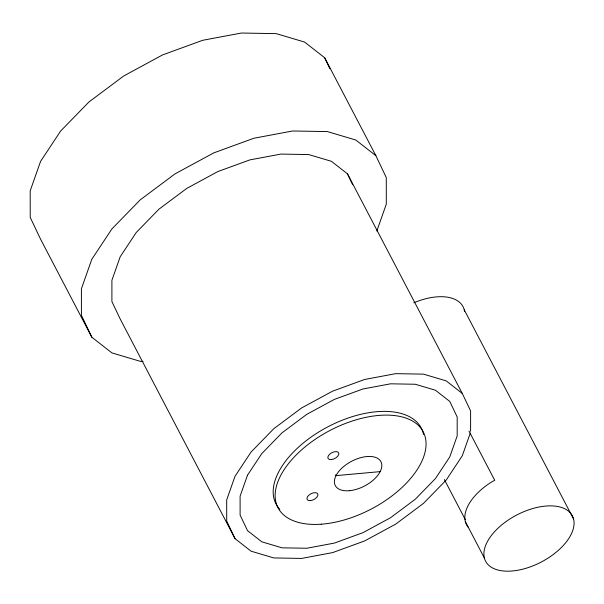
<?xml version="1.0" encoding="UTF-8"?>
<svg xmlns="http://www.w3.org/2000/svg" width="604" height="604" viewBox="0 0 604 604"><rect width="100%" height="100%" fill="white"/><g stroke="black" fill="none" stroke-linecap="round" stroke-linejoin="round"><path stroke-width="0.91" d="M376.843 230.992L386.303 204.144L386.288 177.576L375.892 155.704L324.68 57.758L304.605 42.069L276.209 33.635L241.441 33.031L202.672 40.294L162.529 54.934L123.767 75.953L89.007 101.917L60.634 131.053L40.574 161.374L30.2 190.826L30.215 217.387L40.611 239.259L91.823 337.213L111.899 352.895L140.294 361.328L143.11 361.381M470.297 433.06L462.302 455.741L446.258 480.006L423.563 503.313L395.756 524.083L364.74 540.897L332.63 552.607L301.607 558.421L273.801 557.937L251.083 551.188L235.024 538.64L120.226 319.063L111.906 301.562L111.899 280.309L120.196 256.753L136.247 232.495L158.943 209.18L186.749 188.418L217.765 171.604L249.875 159.886L280.89 154.08L308.704 154.564L331.415 161.306L347.481 173.854L462.279 393.438L470.599 410.931L470.607 431.264M380.188 471.626L336.035 475.627L335.613 474.804M375.892 155.704L355.809 140.022L327.421 131.589L292.653 130.985L253.876 138.248L213.741 152.887L174.971 173.907L140.219 199.864L111.846 228.999L91.785 259.327L81.404 288.772L81.419 315.341L91.823 337.213M462.279 393.438L446.213 380.89L423.502 374.14L395.688 373.657L364.665 379.471L332.555 391.181L301.539 407.994L273.74 428.764L251.037 452.071L234.994 476.337L226.689 499.893L226.704 521.146L235.024 538.64M464.25 309.852L573.589 519.01A48.962 26.523 -27.6 0 1 512.471 570.969A48.962 26.523 -27.6 0 1 500.912 525.593A48.962 26.523 -27.6 0 1 573.589 519.01M469.014 431.097L494.751 480.316L491.935 481.796A48.962 26.523 -27.6 0 0 468.568 527.677M444.348 479.546L465.284 519.591M465.322 521.569L484.393 558.036M324.68 57.758L329.882 68.69M347.481 173.854L352.63 184.688M279.818 509.338A81.94 44.386 -27.6 0 1 328.297 426.59A81.94 44.386 -27.6 0 1 423.54 434.487M413.8 302.808A48.962 26.523 -27.6 0 1 464.589 311.596M247.497 475.205L240.105 496.171L240.113 515.084L247.519 530.652L261.819 541.826L282.03 547.828L306.787 548.258L334.389 543.087L362.974 532.66L390.577 517.696L415.318 499.214L435.522 478.466L449.799 456.873L457.19 435.907L457.183 416.994L449.776 401.426L435.476 390.252L415.265 384.25L390.509 383.819L362.906 388.991L334.329 399.418L306.726 414.382L281.977 432.864L261.774 453.612L247.497 475.205M321.2 524.197A81.94 44.386 -27.6 0 0 425.488 438.21A81.94 44.386 -27.6 0 0 305.096 446.877A81.94 44.386 -27.6 0 0 321.2 524.197M310.599 500.603A5.995 3.246 -27.6 0 0 317.863 494.14A5.995 3.246 -27.6 0 0 308.84 495.204A5.995 3.246 -27.6 0 0 310.599 500.603M331.505 459.553A5.995 3.246 -27.6 0 0 338.769 453.091A5.995 3.246 -27.6 0 0 329.746 454.148A5.995 3.246 -27.6 0 0 331.505 459.553M349.422 490.697A25.753 13.952 -27.6 0 0 381.569 463.366A25.753 13.952 -27.6 0 0 343.336 466.824A25.753 13.952 -27.6 0 0 349.422 490.697"/></g></svg>
